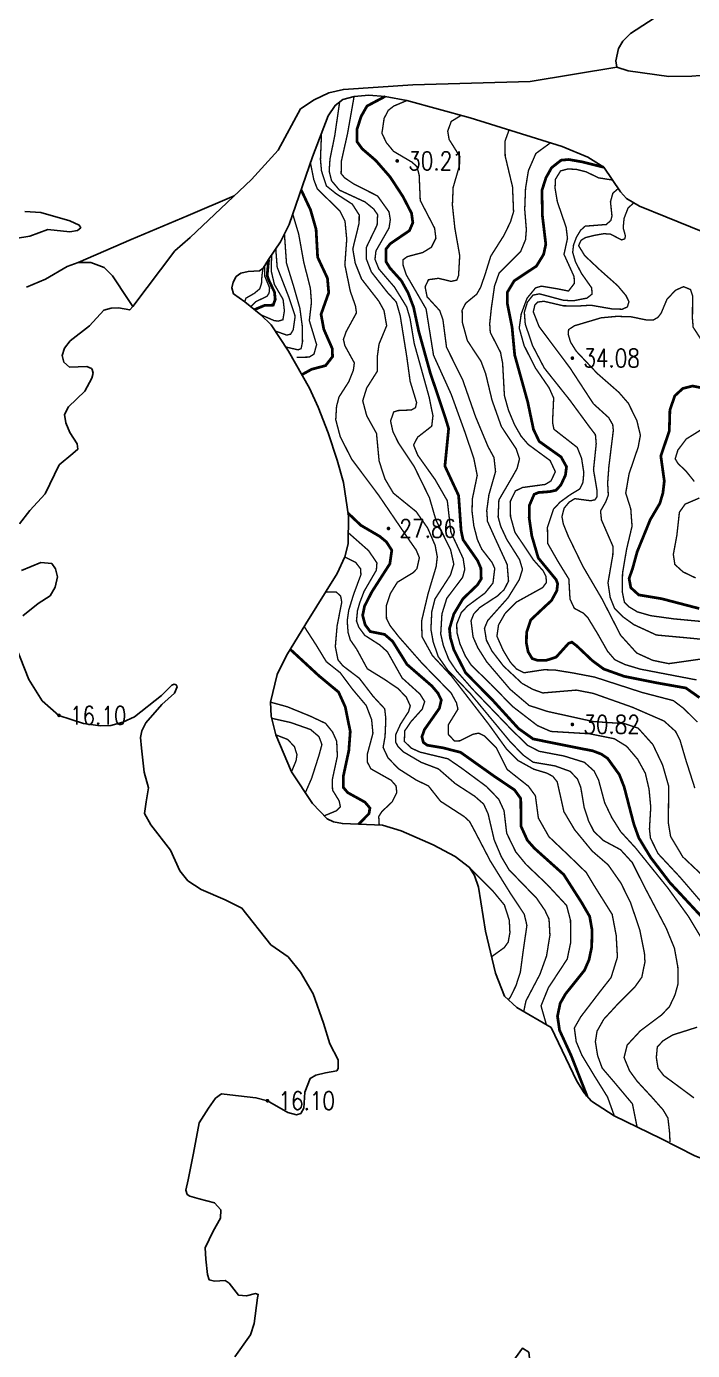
# Model space of a CAD drawing. Extents: x 404846 to 408477, y 3390929 to 3392894.
# Drawn here: x 405211.6 to 405247.9, y 3392330.2 to 3392402.5 of the extents above; entities that cross this region are included whole.
import ezdxf
from ezdxf.enums import TextEntityAlignment as Align

# ---------------------------------------------------------------- set-up
doc = ezdxf.new("R2010")
doc.units = 0
doc.header["$LTSCALE"] = 0.5
doc.layers.get('0').update_dxf_attribs({"linetype": 'CONTINUOUS'})
for name, color, linetype in [('DGX', 2, 'CONTINUOUS'), ('DMTZ', 3, 'CONTINUOUS'), ('GCD', 1, 'CONTINUOUS'), ('SXSS', 5, 'CONTINUOUS'), ('ZBTZ', 3, 'CONTINUOUS')]:
    doc.layers.add(name, color=color, linetype=linetype)
doc.styles.add('HZ', font='rs.shx', dxfattribs={"width": 0.8, "bigfont": 'hztxt.shx'})
doc.linetypes.add('1033B', pattern='A,1,[186,AAA.SHX,S=1,R=0,X=0,Y=0],1', length=2)
doc.linetypes.add('1161', pattern='A,0,[149,AAA.SHX,S=0.15,R=0,X=0,Y=0],-1.6', length=1.6)

# ---------------------------------------------------------------- blocks, each defined once
blk = doc.blocks.new('GC200')
at = {"linetype": 'Continuous', "const_width": 0.2, "flags": 128}
blk.add_lwpolyline([(-0.1, 0, 1), (0.1, 0, 1)], format="xyb", close=True, dxfattribs=at)

msp = doc.modelspace()

# ---------------------------------------------------------------- linework, layer by layer
at = {"layer": 'DGX', "linetype": 'Continuous', "flags": 128}
for points, const_width, elevation in [([(405229.443, 3392398.66), (405229.087, 3392396.64), (405228.754, 3392395.157), (405228.736, 3392394.452), (405228.931, 3392394.22), (405229.42, 3392393.893), (405230.727, 3392393.231), (405231.351, 3392392.362), (405231.42, 3392391.939), (405231.353, 3392391.486), (405230.636, 3392390.233), (405230.585, 3392389.775), (405230.799, 3392389.244), (405231.646, 3392388.259), (405232.313, 3392387.177), (405232.499, 3392386.545), (405232.729, 3392385.17), (405233.539, 3392382.257), (405233.749, 3392381.228), (405233.682, 3392380.663), (405232.913, 3392380.064), (405232.691, 3392379.641), (405232.918, 3392379.078), (405233.87, 3392377.743), (405234.533, 3392376.589), (405234.729, 3392374.87), (405235.397, 3392373.441), (405235.486, 3392372.848), (405235.369, 3392372.411), (405234.501, 3392371.259), (405234.239, 3392370.409), (405234.173, 3392369.32), (405234.317, 3392368.682), (405234.615, 3392367.925), (405235.035, 3392367.302), (405235.915, 3392366.301), (405238.064, 3392364.066), (405238.918, 3392363.236), (405239.546, 3392362.913), (405240.905, 3392362.655), (405242.018, 3392362.309), (405242.545, 3392361.836), (405242.789, 3392361.347), (405243.121, 3392360.109), (405243.508, 3392359.299), (405243.995, 3392358.525), (405244.812, 3392357.634), (405246.573, 3392355.448), (405247.705, 3392353.88), (405248.39, 3392352.734)], 0.075, 29.5), ([(405248.387, 3392353.908), (405246.673, 3392355.753), (405245.639, 3392357.105), (405244.983, 3392358.187), (405244.713, 3392358.943), (405244.184, 3392360.973), (405243.921, 3392361.643), (405243.281, 3392362.528), (405242.934, 3392362.761), (405242.477, 3392362.935), (405240.863, 3392363.254), (405239.214, 3392363.588), (405238.414, 3392364.159), (405236.981, 3392365.731), (405235.53, 3392367.199), (405234.889, 3392368.455), (405234.699, 3392369.116), (405234.65, 3392369.608), (405234.888, 3392370.407), (405235.384, 3392371.236), (405236.173, 3392371.993), (405236.382, 3392372.324), (405236.362, 3392372.915), (405236.185, 3392373.324), (405235.393, 3392374.462), (405235.283, 3392374.978), (405235.15, 3392376.877), (405234.402, 3392378.482), (405234.605, 3392380.53), (405234.416, 3392381.148), (405233.597, 3392383.59), (405232.973, 3392385.844), (405232.693, 3392387.152), (405232.397, 3392387.933), (405232.025, 3392388.606), (405231.397, 3392389.304), (405231.181, 3392389.657), (405231.19, 3392390.341), (405231.415, 3392390.624), (405232.467, 3392391.342), (405232.65, 3392391.769), (405232.58, 3392392.293), (405232.105, 3392393.21), (405231.409, 3392394.274), (405230.627, 3392395.17), (405229.882, 3392395.811), (405229.6, 3392396.203), (405229.608, 3392396.887), (405229.825, 3392397.572), (405230.15, 3392398.142), (405231.14, 3392398.669)], 0.15, 30), ([(405228.657, 3392398.371), (405228.386, 3392396.51), (405228.13, 3392395.265), (405228.084, 3392394.587), (405228.216, 3392394.063), (405228.645, 3392393.552), (405230.041, 3392392.907), (405230.516, 3392392.522), (405230.728, 3392392.21), (405230.702, 3392391.651), (405230.297, 3392390.81), (405230.106, 3392390.409), (405230.12, 3392389.774), (405230.388, 3392389.082), (405231.261, 3392387.97), (405231.748, 3392387.441), (405231.96, 3392386.703), (405232.317, 3392384.471), (405232.504, 3392383.11), (405232.858, 3392381.95), (405232.794, 3392381.676), (405232.574, 3392381.548), (405231.837, 3392381.518), (405231.607, 3392381.437), (405231.434, 3392380.945), (405231.566, 3392380.357), (405231.869, 3392379.742), (405232.722, 3392378.465), (405233.557, 3392376.757), (405233.912, 3392375.534), (405234.713, 3392373.92), (405234.888, 3392373.131), (405234.704, 3392372.537), (405233.857, 3392371.226), (405233.685, 3392370.525), (405233.638, 3392369.572), (405233.761, 3392368.885), (405234.037, 3392368.084), (405234.546, 3392367.356), (405235.784, 3392366.071), (405237.937, 3392363.471), (405238.663, 3392362.714), (405239.216, 3392362.318), (405240.412, 3392362.115), (405241.243, 3392361.815), (405241.638, 3392361.398), (405241.818, 3392360.943), (405242, 3392359.859), (405242.243, 3392359.112), (405242.534, 3392358.538), (405243.052, 3392358.042), (405243.987, 3392357.541), (405244.629, 3392356.838), (405245.264, 3392355.571), (405246.487, 3392353.243), (405246.932, 3392352.157), (405247.116, 3392351.129), (405247.131, 3392350.228), (405246.96, 3392349.609), (405246.657, 3392348.969), (405246.234, 3392348.523), (405245.075, 3392347.655), (405244.35, 3392346.873), (405244.18, 3392346.191), (405244.48, 3392345.469), (405244.895, 3392344.897), (405245.708, 3392344.017), (405246.316, 3392343.33), (405246.575, 3392342.888), (405246.66, 3392342.149), (405246.691, 3392341.572)], 0.075, 29), ([(405232.33, 3392398.446), (405231.61, 3392398.142), (405231.314, 3392397.912), (405231.084, 3392397.473), (405230.964, 3392396.66), (405231.204, 3392396.147), (405231.601, 3392395.668), (405232.599, 3392395.081), (405232.874, 3392394.837), (405232.996, 3392394.374), (405233.056, 3392392.985), (405233.841, 3392391.47), (405233.909, 3392390.924), (405233.663, 3392390.434), (405233.195, 3392390.145), (405232.35, 3392389.922), (405232.108, 3392389.746), (405232.123, 3392389.445), (405232.29, 3392388.933), (405233.374, 3392387.066), (405233.78, 3392384.539), (405234.744, 3392382.407), (405235.477, 3392380.384), (405235.981, 3392378.904), (405236.166, 3392377.978), (405235.897, 3392376.682), (405235.884, 3392376.002), (405235.979, 3392375.228), (405236.172, 3392374.476), (405236.41, 3392373.953), (405236.974, 3392373.224), (405237.122, 3392372.9), (405237.025, 3392372.099), (405236.592, 3392371.554), (405235.639, 3392370.848), (405235.296, 3392370.483), (405235.047, 3392369.861), (405235.058, 3392369.398), (405235.221, 3392368.784), (405235.514, 3392368.118), (405235.841, 3392367.612), (405236.901, 3392366.584), (405238.09, 3392365.364), (405239.447, 3392364.319), (405240.178, 3392363.998), (405242.291, 3392363.87), (405243.643, 3392363.601), (405244.325, 3392363.182), (405244.923, 3392362.476), (405245.342, 3392361.714), (405245.544, 3392360.845), (405245.637, 3392359.865), (405245.567, 3392358.666), (405245.621, 3392358.171), (405246.038, 3392357.324), (405247.228, 3392356.048), (405248.623, 3392354.425)], 0.075, 30.5), ([(405248.597, 3392356.007), (405247.385, 3392357.15), (405246.72, 3392358.262), (405246.599, 3392359.005), (405246.615, 3392361.011), (405246.288, 3392362.159), (405245.753, 3392363.282), (405244.951, 3392364.176), (405244.212, 3392364.422), (405242.503, 3392364.536), (405239.977, 3392365.094), (405238.997, 3392365.416), (405237.964, 3392366.294), (405236.687, 3392367.793), (405236.202, 3392368.558), (405235.939, 3392369.153), (405235.827, 3392370.037), (405235.973, 3392370.408), (405236.301, 3392370.76), (405237.285, 3392371.404), (405237.637, 3392371.743), (405237.874, 3392372.209), (405237.799, 3392373.112), (405237.145, 3392374.534), (405236.725, 3392375.467), (405236.686, 3392376.06), (405236.802, 3392376.909), (405237.166, 3392378.185), (405237.08, 3392378.952), (405236.756, 3392379.547), (405236.074, 3392381.179), (405235.38, 3392383.169), (405234.489, 3392384.974), (405234.294, 3392386.471), (405234.121, 3392386.972), (405233.429, 3392387.727), (405233.32, 3392388.27), (405233.503, 3392388.661), (405234.051, 3392388.737), (405234.74, 3392388.569), (405235.055, 3392388.641), (405235.148, 3392388.89), (405235.209, 3392389.982), (405234.945, 3392391.469), (405234.81, 3392392.741), (405234.852, 3392393.705), (405235.193, 3392394.876), (405235.217, 3392395.382), (405234.629, 3392396.322), (405234.554, 3392396.777), (405234.748, 3392397.303), (405235.28, 3392397.628)], 0.075, 31), ([(405244.889, 3392342.408), (405244.637, 3392343.664), (405243.711, 3392344.768), (405242.985, 3392345.619), (405242.74, 3392346.286), (405242.614, 3392347.055), (405242.707, 3392347.634), (405243.073, 3392348.281), (405243.897, 3392349.176), (405244.786, 3392350.066), (405245.149, 3392350.578), (405245.32, 3392351.411), (405245.294, 3392351.889), (405245.047, 3392353.127), (405244.545, 3392354.624), (405244.013, 3392355.711), (405243.315, 3392356.709), (405242.438, 3392357.468), (405241.479, 3392358.635), (405240.897, 3392359.616), (405240.533, 3392361.241), (405240.295, 3392361.541), (405239.979, 3392361.716), (405239.253, 3392361.934), (405238.392, 3392362.41), (405237.772, 3392363.027), (405236.797, 3392364.383), (405234.763, 3392367.015), (405233.72, 3392368.138), (405233.153, 3392369.167), (405233.126, 3392370.011), (405233.477, 3392371.5), (405233.923, 3392372.996), (405233.985, 3392373.533), (405233.867, 3392374.161), (405233.46, 3392375.102), (405232.836, 3392375.994), (405231.586, 3392377.009), (405231.127, 3392377.785), (405230.809, 3392378.764), (405230.667, 3392380.269), (405230.132, 3392381.235), (405229.915, 3392382.05), (405230.132, 3392382.748), (405230.711, 3392383.664), (405230.706, 3392384.431), (405230.806, 3392385.147), (405231.221, 3392386.149), (405231.078, 3392386.976), (405230.793, 3392387.488), (405229.854, 3392388.696), (405229.506, 3392389.566), (405229.373, 3392390.341), (405229.719, 3392391.754), (405229.723, 3392392.198), (405229.348, 3392392.784), (405228.464, 3392393.355), (405227.935, 3392393.78), (405227.666, 3392394.595), (405227.608, 3392395.224), (405227.665, 3392396.631)], 0.075, 28.5), ([(405237.9, 3392396.829), (405237.674, 3392396.2), (405237.692, 3392395.413), (405238.093, 3392393.729), (405238.149, 3392392.372), (405237.978, 3392391.812), (405237.627, 3392391.086), (405236.902, 3392389.941), (405236.602, 3392388.972), (405236.354, 3392388.25), (405236.137, 3392387.869), (405235.538, 3392387.378), (405235.341, 3392386.993), (405235.36, 3392386.309), (405235.627, 3392385.333), (405236.371, 3392384.208), (405236.626, 3392383.529), (405236.974, 3392382.08), (405237.483, 3392380.644), (405238.288, 3392379.432), (405238.473, 3392378.873), (405238.344, 3392378.359), (405238.071, 3392377.874), (405237.348, 3392376.636), (405237.307, 3392375.71), (405237.446, 3392375.199), (405237.775, 3392374.487), (405238.477, 3392373.377), (405238.636, 3392372.848), (405238.462, 3392372.287), (405237.846, 3392371.293), (405236.738, 3392370.051), (405236.56, 3392369.629), (405236.667, 3392368.98), (405236.962, 3392368.398), (405237.599, 3392367.567), (405238.613, 3392366.62), (405239.201, 3392366.293), (405239.745, 3392366.099), (405241.578, 3392366.253), (405242.492, 3392366.077), (405244.628, 3392365.321), (405246.363, 3392364.566), (405246.988, 3392364.003), (405247.233, 3392363.529), (405247.551, 3392362.443), (405248.043, 3392360.905)], 0.075, 31.5), ([(405240.154, 3392396.127), (405239.367, 3392395.553), (405238.959, 3392394.616), (405238.803, 3392393.651), (405238.758, 3392392.498), (405238.847, 3392391.395), (405238.803, 3392390.845), (405238.536, 3392390.202), (405237.361, 3392389.029), (405237.109, 3392388.312), (405236.937, 3392387.117), (405236.847, 3392386.258), (405236.878, 3392385.783), (405237.436, 3392384.697), (405237.552, 3392384.11), (405237.649, 3392382.332), (405237.87, 3392381.538), (405238.205, 3392380.737), (405238.564, 3392380.112), (405238.95, 3392379.664), (405240.147, 3392378.785), (405240.43, 3392378.173), (405240.19, 3392377.673), (405239.878, 3392377.483), (405238.637, 3392377.315), (405238.248, 3392377.128), (405237.964, 3392376.54), (405237.983, 3392375.73), (405238.223, 3392374.871), (405239.24, 3392373.356), (405239.761, 3392372.769), (405239.922, 3392372.451), (405239.939, 3392372.125), (405239.736, 3392371.85), (405238.288, 3392371.05), (405237.675, 3392370.421), (405237.329, 3392369.81), (405237.24, 3392369.196), (405237.577, 3392368.432), (405237.976, 3392367.772), (405238.308, 3392367.411), (405238.715, 3392367.2), (405239.814, 3392367.366), (405240.422, 3392367.348), (405241.445, 3392367.18), (405242.577, 3392366.963), (405245.155, 3392366.128), (405246.873, 3392365.679), (405247.444, 3392365.245), (405248.182, 3392364.512)], 0.075, 32), ([(405248.299, 3392365.844), (405247.555, 3392366.368), (405245.951, 3392366.652), (405244.189, 3392367.005), (405243.068, 3392367.406), (405242.452, 3392367.859), (405241.605, 3392368.662), (405241.332, 3392368.872), (405241.15, 3392368.804), (405240.472, 3392368.052), (405239.937, 3392367.88), (405239.467, 3392367.878), (405239.165, 3392367.977), (405238.942, 3392368.349), (405238.848, 3392368.822), (405238.861, 3392369.408), (405239.089, 3392370.086), (405239.87, 3392370.823), (405240.219, 3392371.143), (405240.509, 3392371.676), (405240.555, 3392372.054), (405240.48, 3392372.273), (405239.497, 3392373.47), (405239.143, 3392374.685), (405239.002, 3392375.658), (405239.017, 3392376.346), (405239.274, 3392376.943), (405239.509, 3392377.041), (405240.121, 3392377.09), (405240.464, 3392377.162), (405240.732, 3392377.452), (405240.98, 3392377.986), (405241.04, 3392378.444), (405240.743, 3392378.982), (405239.547, 3392379.835), (405239.236, 3392380.487), (405238.926, 3392381.971), (405238.211, 3392384.547), (405238.065, 3392386.089), (405237.805, 3392387.382), (405237.816, 3392387.985), (405238.185, 3392388.601), (405239.395, 3392389.401), (405239.791, 3392390.044), (405239.909, 3392390.596), (405239.726, 3392392.133), (405239.697, 3392393.532), (405239.916, 3392394.224), (405240.225, 3392394.776), (405240.744, 3392395.185), (405241.16, 3392395.223), (405241.892, 3392395.095), (405243.073, 3392394.8)], 0.15, 32.5), ([(405227.065, 3392395.02), (405227.242, 3392394.13), (405227.437, 3392393.619), (405228.667, 3392392.417), (405228.948, 3392391.859), (405229.042, 3392390.871), (405228.94, 3392389.473), (405229.239, 3392388.021), (405229.518, 3392387.236), (405229.574, 3392386.853), (405229.011, 3392385.825), (405228.862, 3392385.401), (405228.94, 3392385.061), (405229.458, 3392384.118), (405229.404, 3392383.717), (405229.158, 3392383.096), (405228.618, 3392382.253), (405228.487, 3392381.746), (405228.443, 3392381.017), (405228.684, 3392380.099), (405229.31, 3392378.865), (405230.788, 3392376.889), (405232.428, 3392374.48), (405232.836, 3392373.897), (405233.007, 3392373.481), (405232.872, 3392372.878), (405232.66, 3392372.661), (405231.809, 3392372.146), (405231.427, 3392371.533), (405231.204, 3392370.87), (405231.213, 3392370.17), (405231.403, 3392369.78), (405231.892, 3392369.157), (405233.154, 3392367.72), (405234.741, 3392366.094), (405235.032, 3392365.56), (405235.112, 3392365.213), (405234.582, 3392364.349), (405234.583, 3392363.844), (405234.922, 3392363.477), (405235.211, 3392363.484), (405235.94, 3392363.844), (405236.239, 3392363.904), (405236.558, 3392363.753), (405237.197, 3392363.119), (405237.801, 3392361.921), (405238.962, 3392361.003), (405239.341, 3392360.484), (405239.503, 3392359.267), (405240.077, 3392358.252), (405241.166, 3392357.217), (405242.117, 3392356.295), (405242.542, 3392355.588), (405243.532, 3392354.009), (405243.751, 3392352.861), (405243.818, 3392351.674), (405243.473, 3392350.561), (405242.868, 3392349.791), (405241.813, 3392348.411), (405241.468, 3392347.804), (405241.568, 3392347.059), (405241.883, 3392346.309), (405242.592, 3392345.139), (405243.278, 3392344.038), (405243.644, 3392343.017)], 0.075, 28), ([(405243.548, 3392394.103), (405242.794, 3392394.222), (405242.106, 3392394.552), (405241.577, 3392394.686), (405241.113, 3392394.707), (405240.713, 3392394.6), (405240.437, 3392394.146), (405240.413, 3392393.661), (405240.539, 3392392.918), (405241.019, 3392391.519), (405241.093, 3392390.913), (405240.902, 3392390.047), (405241.452, 3392388.832), (405241.47, 3392388.462), (405241.147, 3392388.042), (405240.457, 3392388.179), (405239.668, 3392388.309), (405239.35, 3392388.215), (405238.884, 3392387.647), (405238.567, 3392386.79), (405238.458, 3392386.024), (405238.723, 3392385.066), (405239.343, 3392383.839), (405240.092, 3392382.751), (405240.338, 3392382.199), (405240.276, 3392380.877), (405240.35, 3392380.498), (405241.623, 3392379.504), (405241.862, 3392378.909), (405241.985, 3392378.118), (405241.936, 3392377.594), (405241.769, 3392377.241), (405241.223, 3392376.909), (405240.688, 3392376.518), (405240.325, 3392376.128), (405239.998, 3392375.132), (405240.015, 3392374.257), (405240.565, 3392373.295), (405241.167, 3392372.317), (405241.231, 3392371.218), (405241.463, 3392370.721), (405241.975, 3392370.446), (405242.207, 3392370.201), (405242.756, 3392369.298), (405243.283, 3392368.369), (405243.676, 3392367.913), (405244.219, 3392367.653), (405245.064, 3392367.399), (405248.136, 3392366.81)], 0.075, 33), ([(405226.595, 3392383.477), (405227.129, 3392383.771), (405227.889, 3392383.971), (405228.27, 3392384.464), (405228.25, 3392384.907), (405227.79, 3392385.958), (405227.641, 3392386.773), (405228.059, 3392387.953), (405227.99, 3392388.744), (405227.454, 3392389.888), (405227.369, 3392391.417), (405227.067, 3392392.472), (405226.559, 3392393.556)], 0.15, 27.5), ([(405248.394, 3392367.951), (405246.62, 3392367.699), (405245.75, 3392367.877), (405244.871, 3392368.278), (405243.993, 3392369.248), (405242.981, 3392371.223), (405241.93, 3392373.015), (405241.135, 3392374.655), (405240.863, 3392375.33), (405240.789, 3392375.728), (405240.911, 3392376.187), (405241.177, 3392376.51), (405241.493, 3392376.707), (405242.357, 3392376.592), (405242.594, 3392376.645), (405242.701, 3392376.808), (405242.706, 3392377.142), (405242.513, 3392378.281), (405242.661, 3392379.707), (405242.617, 3392380.197), (405242.269, 3392380.656), (405241.215, 3392382.091), (405239.824, 3392383.841), (405239.186, 3392385.062), (405238.788, 3392386.238), (405238.737, 3392386.884), (405238.904, 3392387.433), (405239.208, 3392387.817), (405239.566, 3392387.888), (405240.873, 3392387.537), (405241.411, 3392387.51), (405242.157, 3392387.656), (405242.436, 3392387.878), (405242.412, 3392388.214), (405241.849, 3392389.014), (405241.527, 3392389.642), (405241.377, 3392390.156), (405241.423, 3392390.558), (405241.582, 3392390.984), (405241.808, 3392391.359), (405242.058, 3392391.584), (405243.207, 3392391.675), (405243.456, 3392391.891), (405243.52, 3392392.148), (405243.439, 3392392.92), (405243.569, 3392393.384), (405243.864, 3392393.639)], 0.075, 33.5), ([(405249.18, 3392368.953), (405247.703, 3392369.099), (405245.946, 3392369.261), (405244.714, 3392369.829), (405244.112, 3392370.261), (405243.656, 3392370.727), (405243.421, 3392371.321), (405243.304, 3392372.117), (405243.567, 3392373.634), (405243.577, 3392374.096), (405242.949, 3392375.54), (405242.896, 3392376.03), (405243.178, 3392376.526), (405243.321, 3392376.894), (405243.285, 3392377.56), (405243.352, 3392378.464), (405243.595, 3392380.439), (405243.562, 3392380.747), (405243.338, 3392381.134), (405242.507, 3392381.887), (405241.224, 3392383.852), (405239.544, 3392386.097), (405239.226, 3392386.908), (405239.313, 3392387.28), (405239.477, 3392387.442), (405239.803, 3392387.483), (405240.878, 3392387.234), (405241.759, 3392387.23), (405242.369, 3392387.268), (405243.516, 3392387.068), (405244.08, 3392387.049), (405244.361, 3392387.175), (405244.449, 3392387.461), (405244.283, 3392387.797), (405243.831, 3392388.335), (405242.866, 3392389.192), (405242.029, 3392389.979), (405241.699, 3392390.523), (405241.831, 3392390.81), (405242.074, 3392390.961), (405242.556, 3392391.082), (405243.079, 3392391.173), (405243.444, 3392391.148), (405244.044, 3392390.833), (405244.219, 3392390.892), (405244.254, 3392391.052), (405244.133, 3392391.488), (405244.181, 3392392.011), (405244.398, 3392392.573), (405244.716, 3392392.864)], 0.075, 34), ([(405226.1, 3392392.226), (405226.419, 3392391.161), (405226.695, 3392389.622), (405227.058, 3392388.196), (405227.116, 3392387.425), (405227, 3392386.429), (405227.398, 3392385.115), (405227.255, 3392384.599), (405226.994, 3392384.435), (405226.307, 3392384.421)], 0.075, 27), ([(405225.643, 3392391.146), (405225.753, 3392389.568), (405226.129, 3392388.346), (405226.483, 3392387.113), (405226.621, 3392386.087), (405226.628, 3392385.261), (405226.551, 3392384.899), (405226.387, 3392384.831), (405225.722, 3392384.986)], 0.075, 26.5), ([(405224.943, 3392390.007), (405224.92, 3392389.14), (405225.095, 3392388.398), (405225.568, 3392387.586), (405225.64, 3392386.965), (405225.559, 3392386.479), (405225.302, 3392386.396), (405225.067, 3392386.434), (405224.354, 3392386.744)], 0.075, 25.5), ([(405225.165, 3392390.391), (405225.247, 3392389.341), (405225.892, 3392387.681), (405226.227, 3392386.663), (405226.12, 3392385.922), (405225.977, 3392385.686), (405225.761, 3392385.638), (405225.139, 3392385.86)], 0.075, 26), ([(405224.475, 3392389.296), (405224.415, 3392388.885), (405224.387, 3392388.438), (405224.289, 3392388.16), (405223.989, 3392387.909), (405223.54, 3392387.654), (405223.478, 3392387.458)], 0.075, 24), ([(405224.567, 3392389.438), (405224.565, 3392388.862), (405224.831, 3392388.214), (405224.803, 3392387.927), (405224.688, 3392387.754), (405224.081, 3392387.463), (405223.803, 3392387.193)], 0.075, 24.5), ([(405224.78, 3392389.767), (405224.699, 3392388.886), (405224.796, 3392388.62), (405225.098, 3392387.986), (405225.14, 3392387.585), (405225.029, 3392387.273), (405224.553, 3392387.255), (405224.007, 3392387.027)], 0.15, 25), ([(405248.697, 3392384.912), (405247.951, 3392386.069), (405247.914, 3392386.533), (405247.921, 3392387.782), (405247.81, 3392388.124), (405247.424, 3392388.281), (405246.984, 3392388.082), (405246.519, 3392387.584), (405246.209, 3392386.842), (405246.036, 3392386.61), (405245.793, 3392386.469), (405245.393, 3392386.466), (405244.558, 3392386.635), (405243.79, 3392386.66), (405242.929, 3392386.58), (405241.471, 3392386.146), (405241.153, 3392385.937), (405241.13, 3392385.69), (405241.258, 3392385.257), (405241.567, 3392384.762), (405242.713, 3392383.548), (405243.899, 3392382.508), (405244.416, 3392381.913), (405244.881, 3392380.963), (405245.071, 3392380.169), (405244.954, 3392379.531), (405244.453, 3392378.059), (405244.272, 3392377.01), (405244.547, 3392376.145), (405244.616, 3392375.2), (405244.32, 3392373.951), (405244.098, 3392372.646), (405244.078, 3392371.652), (405244.2, 3392371.053), (405244.456, 3392370.796), (405244.905, 3392370.525), (405245.642, 3392370.316), (405246.888, 3392370.144), (405248.56, 3392369.987)], 0.075, 34.5), ([(405248.284, 3392370.708), (405246.241, 3392371.241), (405244.981, 3392371.452), (405244.549, 3392371.847), (405244.456, 3392372.352), (405244.644, 3392372.883), (405244.895, 3392373.802), (405245.607, 3392375.552), (405246.136, 3392376.453), (405246.303, 3392377.023), (405246.377, 3392377.669), (405246.188, 3392379.031), (405246.649, 3392380.406), (405246.683, 3392381.54), (405246.948, 3392382.319), (405247.391, 3392382.725), (405247.918, 3392382.856), (405249.134, 3392382.614)], 0.15, 35), ([(405248.935, 3392380.811), (405247.576, 3392379.964), (405247.118, 3392379.356), (405246.971, 3392378.882), (405247.128, 3392378.623), (405247.554, 3392378.219), (405248.016, 3392377.644)], 0.075, 35.5), ([(405248.288, 3392376.74), (405247.511, 3392376.405), (405247.201, 3392375.963), (405247.064, 3392374.716), (405246.871, 3392373.66), (405246.952, 3392373.115), (405247.402, 3392372.706), (405248.089, 3392372.377)], 0.075, 35.5), ([(405242.164, 3392344.08), (405241.293, 3392346.3), (405240.658, 3392347.684), (405240.547, 3392348.451), (405240.695, 3392349.156), (405240.988, 3392349.668), (405242.023, 3392350.961), (405242.269, 3392351.53), (405242.413, 3392352.219), (405242.436, 3392353.138), (405242.304, 3392353.893), (405241.861, 3392354.659), (405240.886, 3392356.184), (405239.286, 3392357.619), (405238.901, 3392358.057), (405238.559, 3392358.809), (405238.542, 3392360.333), (405238.2, 3392360.806), (405237.088, 3392361.553), (405235.744, 3392362.512), (405235.257, 3392362.855), (405234.287, 3392363.104), (405233.44, 3392363.245), (405233.226, 3392363.399), (405233.146, 3392363.703), (405233.285, 3392364.096), (405234.1, 3392365.258), (405234.206, 3392365.713), (405234.024, 3392366.084), (405233.688, 3392366.479), (405232.33, 3392367.658), (405231.549, 3392368.914), (405231.109, 3392369.295), (405230.32, 3392369.453), (405230.048, 3392369.817), (405229.911, 3392370.331), (405230.015, 3392370.841), (405230.417, 3392371.623), (405231.397, 3392373.152), (405231.503, 3392373.888), (405231.209, 3392374.346), (405230.843, 3392374.648), (405229.813, 3392375.251), (405229.108, 3392375.922)], 0.15, 27.5), ([(405229.13, 3392374.844), (405230.238, 3392373.865), (405230.238, 3392373.865), (405230.69, 3392373.198), (405230.659, 3392372.799), (405229.99, 3392371.647), (405229.99, 3392371.647), (405229.752, 3392371.023), (405229.63, 3392370.595), (405229.574, 3392370.025), (405229.706, 3392369.678), (405230.03, 3392369.242), (405230.844, 3392368.721), (405231.266, 3392368.34), (405232.064, 3392366.919), (405233.042, 3392366.035), (405233.042, 3392366.035), (405233.297, 3392365.626), (405233.165, 3392365.216), (405232.548, 3392364.528), (405232.208, 3392364.027), (405232.188, 3392363.453), (405232.562, 3392363.087), (405233.039, 3392362.869), (405233.856, 3392362.672), (405234.568, 3392362.503), (405235.307, 3392361.997), (405236.682, 3392360.98), (405237.337, 3392360.299), (405237.629, 3392359.669), (405237.774, 3392358.438), (405238.264, 3392357.429), (405238.822, 3392356.745), (405239.977, 3392355.645), (405241.043, 3392354.497), (405241.256, 3392353.689), (405241.272, 3392352.497), (405241.077, 3392351.566), (405240.045, 3392349.995), (405239.649, 3392349.012), (405239.94, 3392347.989)], 0.075, 27), ([(405238.705, 3392348.711), (405238.824, 3392349.281), (405239.588, 3392350.735), (405239.949, 3392351.738), (405240.134, 3392352.873), (405240.085, 3392353.75), (405239.857, 3392354.234), (405239.41, 3392354.886), (405237.902, 3392356.444), (405237.482, 3392357.154), (405237.092, 3392358.074), (405236.76, 3392359.493), (405236.518, 3392360.029), (405236.03, 3392360.458), (405234.976, 3392361.141), (405234.051, 3392361.949), (405233.109, 3392362.309), (405232.135, 3392362.881), (405231.846, 3392363.162), (405231.711, 3392363.42), (405231.706, 3392363.799), (405231.982, 3392364.401), (405232.419, 3392365.079), (405232.511, 3392365.391), (405232.293, 3392365.869), (405231.846, 3392366.335), (405231.106, 3392366.837), (405230.166, 3392367.418), (405229.587, 3392368.486), (405229.234, 3392368.995), (405229.116, 3392369.405), (405229.068, 3392370.035), (405229.152, 3392370.613), (405229.407, 3392371.45), (405229.816, 3392372.555), (405229.803, 3392372.87), (405229.534, 3392373.22), (405228.934, 3392373.527)], 0.075, 26.5), ([(405227.89, 3392371.611), (405228.475, 3392371.605), (405228.708, 3392371.388), (405228.772, 3392371.056), (405228.517, 3392369.767), (405228.42, 3392368.629), (405228.563, 3392367.907), (405228.838, 3392367.575), (405229.73, 3392366.899), (405230.49, 3392365.907), (405231.115, 3392365.234), (405231.177, 3392364.681), (405231.134, 3392363.716), (405231.028, 3392363.125), (405231.296, 3392362.553), (405231.88, 3392361.951), (405232.843, 3392361.339), (405233.501, 3392361.023), (405234.164, 3392360.183), (405235.454, 3392359.348), (405235.745, 3392359.081), (405235.979, 3392358.652), (405236.878, 3392356.927), (405237.998, 3392355.123), (405238.733, 3392354.016), (405238.877, 3392353.405), (405238.689, 3392352.118), (405238.52, 3392350.858), (405238.282, 3392350.119), (405237.971, 3392349.483), (405237.867, 3392349.354)], 0.075, 26), ([(405230.816, 3392358.886), (405230.789, 3392359.347), (405230.951, 3392359.611), (405231.517, 3392360.147), (405231.775, 3392360.657), (405231.734, 3392361.027), (405231.462, 3392361.334), (405230.361, 3392361.955), (405230.172, 3392362.314), (405230.161, 3392362.736), (405230.472, 3392363.893), (405230.402, 3392364.639), (405230.107, 3392365.411), (405229.357, 3392366.301), (405228.689, 3392367.2), (405227.929, 3392367.804), (405227.367, 3392368.725), (405226.723, 3392369.721)], 0.075, 25.5), ([(405225.959, 3392368.48), (405227.522, 3392367.037), (405228.596, 3392366.145), (405228.961, 3392365.339), (405229.235, 3392363.992), (405229.156, 3392362.944), (405228.852, 3392361.531), (405228.858, 3392360.937), (405229.095, 3392360.657), (405230.038, 3392360.135), (405230.308, 3392359.816), (405230.257, 3392359.508), (405229.69, 3392358.929)], 0.15, 25), ([(405227.818, 3392359.391), (405228.492, 3392359.671), (405228.694, 3392359.888), (405228.626, 3392360.212), (405228.269, 3392360.793), (405228.251, 3392361.347), (405228.531, 3392362.648), (405228.494, 3392363.465), (405228.268, 3392363.965), (405227.888, 3392364.437), (405227.058, 3392364.829), (405225.797, 3392365.344), (405224.887, 3392365.594)], 0.075, 24.5), ([(405224.951, 3392364.714), (405225.975, 3392364.486), (405227.067, 3392364.102), (405227.529, 3392363.711), (405227.687, 3392363.281), (405227.527, 3392362.691), (405227.126, 3392361.436), (405226.78, 3392360.646)], 0.075, 24), ([(405225.179, 3392363.809), (405225.819, 3392363.559), (405226.19, 3392363.163), (405226.325, 3392362.727), (405226.279, 3392362.403), (405226.024, 3392361.785)], 0.075, 23.5), ([(405236.948, 3392351.696), (405237.641, 3392352.194), (405237.857, 3392352.495), (405237.95, 3392353.012), (405237.916, 3392353.691), (405237.649, 3392354.521), (405237.042, 3392355.255), (405236.278, 3392356.027), (405235.744, 3392356.57)], 0.075, 25.5), ([(405248.169, 3392347.848), (405246.834, 3392347.425), (405246.311, 3392347.108), (405245.996, 3392346.774), (405245.942, 3392346.19), (405246.036, 3392345.614), (405246.343, 3392345.211), (405247.118, 3392344.641), (405247.996, 3392343.988)], 0.075, 29.5)]:
    msp.add_lwpolyline(points, dxfattribs=dict(at, const_width=const_width, elevation=elevation))
at = {"layer": 'DMTZ', "linetype": '1033B', "elevation": 29.804, "flags": 128}
msp.add_lwpolyline([(405240.21, 3392347.831), (405238.33, 3392348.931), (405237.655, 3392349.548), (405237.157, 3392350.803), (405236.624, 3392353.084), (405236.23, 3392355.486), (405236.019, 3392356.128), (405235.744, 3392356.57), (405234.969, 3392357.164), (405233.752, 3392357.814), (405232.006, 3392358.57), (405230.995, 3392358.879), (405228.806, 3392358.963), (405228.318, 3392359.061), (405227.968, 3392359.233), (405227.179, 3392360.065), (405226.024, 3392361.785), (405225.179, 3392363.809), (405225.079, 3392364.18), (405224.924, 3392364.831), (405224.887, 3392365.594), (405225.237, 3392367.112), (405225.755, 3392368.15), (405226.813, 3392369.867), (405228.519, 3392372.628), (405228.934, 3392373.527), (405229.128, 3392374.237), (405229.134, 3392375.748), (405228.859, 3392377.592), (405228.52, 3392378.808), (405228.024, 3392380.293), (405227.485, 3392381.694), (405227.012, 3392382.738), (405225.87, 3392384.764), (405224.913, 3392386.199), (405224.354, 3392386.744), (405223.478, 3392387.458), (405222.869, 3392387.896), (405222.771, 3392388.21), (405222.85, 3392388.523), (405222.999, 3392388.832), (405223.269, 3392389.014), (405223.669, 3392389.103), (405224.285, 3392389.142), (405224.475, 3392389.296), (405224.78, 3392389.767), (405225.432, 3392390.726), (405225.909, 3392391.674), (405227.183, 3392395.361), (405228.035, 3392397.607), (405228.409, 3392398.178), (405228.832, 3392398.506), (405229.443, 3392398.66), (405230.246, 3392398.738), (405231.14, 3392398.669), (405232.33, 3392398.446), (405235.773, 3392397.492), (405240.8, 3392395.926), (405242.196, 3392395.347), (405243.073, 3392394.8), (405243.992, 3392393.452), (405244.315, 3392393.095), (405245.027, 3392392.684), (405246.466, 3392392.086), (405248.473, 3392391.274), (405248.99, 3392390.91), (405249.248, 3392390.539), (405249.377, 3392389.914), (405249.397, 3392389.269), (405248.904, 3392387.386), (405248.816, 3392387.029), (405248.986, 3392386.41), (405249.436, 3392386.008), (405250.048, 3392385.671), (405250.625, 3392385.531), (405252.436, 3392385.314), (405253.157, 3392385.072), (405254.044, 3392384.67), (405254.902, 3392384.196), (405255.543, 3392383.755), (405256.542, 3392382.832), (405257.454, 3392381.799), (405258.064, 3392380.856), (405258.419, 3392380.462), (405259.234, 3392380.051), (405260.585, 3392379.602), (405263.215, 3392378.914), (405264.734, 3392378.412), (405265.514, 3392378.348), (405266.236, 3392378.581), (405266.684, 3392378.878), (405267.188, 3392380.084), (405267.422, 3392380.198), (405267.842, 3392380.251), (405269.174, 3392380.158), (405271.148, 3392379.955), (405273.933, 3392379.576), (405275.596, 3392379.491), (405276.631, 3392379.091), (405277.556, 3392378.522), (405278.103, 3392377.974), (405278.258, 3392377.432), (405278.3, 3392376.722), (405278.003, 3392375.339), (405277.137, 3392373.155), (405275.73, 3392370.188), (405275.545, 3392369.152), (405275.548, 3392368.464), (405275.703, 3392368.205), (405275.992, 3392368.031), (405276.999, 3392367.853), (405278.56, 3392367.902), (405280.796, 3392368.187), (405283.086, 3392368.581), (405283.593, 3392368.582), (405283.928, 3392368.463), (405284.092, 3392368.044), (405284.054, 3392367.218), (405283.803, 3392365.996), (405283.385, 3392364.62), (405282.838, 3392363.503), (405281.936, 3392362.252), (405280.96, 3392361.24), (405280.042, 3392360.6), (405279.067, 3392360.368), (405276.365, 3392360.209), (405275.337, 3392359.945), (405274.576, 3392359.635), (405273.256, 3392358.57), (405272.793, 3392358.318), (405272.352, 3392358.291), (405271.082, 3392358.468), (405270.598, 3392358.463), (405269.893, 3392358.177), (405269.547, 3392357.768), (405269.151, 3392356.961), (405268.851, 3392356.131), (405268.838, 3392355.611), (405269.174, 3392355.179), (405269.396, 3392355.081), (405269.759, 3392355.09), (405271.248, 3392355.546), (405272.651, 3392355.646), (405275.117, 3392355.499), (405277.505, 3392355.386), (405278.842, 3392355.503), (405279.57, 3392355.771), (405280.497, 3392356.29), (405282.786, 3392357.989), (405283.887, 3392359.088), (405284.988, 3392360.411), (405285.679, 3392361.516), (405287.054, 3392364.045), (405287.376, 3392364.551), (405287.649, 3392364.755), (405287.853, 3392364.691), (405288.296, 3392364.281), (405288.612, 3392363.272), (405288.852, 3392362.766), (405289.183, 3392362.498), (405289.838, 3392362.318), (405291.78, 3392362.336), (405292.178, 3392362.179), (405292.347, 3392361.713), (405292.608, 3392361.352), (405293.396, 3392361.29), (405295.696, 3392360.14), (405296.335, 3392359.708), (405296.64, 3392359.361), (405296.727, 3392358.832), (405296.598, 3392357.231), (405296.249, 3392356.036), (405295.459, 3392354.098), (405294.623, 3392352.25), (405293.898, 3392350.897), (405293.077, 3392349.792), (405292.331, 3392349.076), (405291.026, 3392348.579), (405289.789, 3392348.449), (405287.47, 3392348.55), (405285.892, 3392348.592), (405284.733, 3392348.48), (405283.783, 3392348.253), (405283.266, 3392347.989), (405282.86, 3392347.678), (405282.682, 3392347.369), (405282.737, 3392347.119), (405282.885, 3392346.995), (405283.382, 3392346.952), (405283.649, 3392346.939), (405284.156, 3392346.737), (405284.583, 3392346.459), (405284.763, 3392346.2), (405284.913, 3392345.777), (405285.145, 3392344.293), (405285.139, 3392343.432), (405284.931, 3392343.009), (405284.68, 3392342.759), (405284.35, 3392342.591), (405282.661, 3392342.169), (405282.152, 3392341.925), (405281.74, 3392341.451), (405281.599, 3392341.085), (405281.566, 3392340.605), (405281.8, 3392338.869), (405281.934, 3392336.936), (405281.87, 3392335.707), (405281.339, 3392334.129), (405280.739, 3392333.18), (405279.973, 3392332.547), (405279.22, 3392332.354), (405277.623, 3392332.298), (405273.762, 3392331.869), (405272.213, 3392331.797), (405269.625, 3392332.004), (405268.464, 3392331.954), (405267.736, 3392331.708), (405265.208, 3392330.534), (405264.2, 3392330.375), (405262.607, 3392330.292), (405259.41, 3392330.411), (405255.995, 3392330.507), (405254.707, 3392330.616), (405254.153, 3392330.91), (405253.674, 3392331.35), (405253.403, 3392332.08), (405253.439, 3392332.917), (405254.033, 3392334.847), (405254.14, 3392336.685), (405253.974, 3392338.004), (405253.612, 3392338.925), (405252.974, 3392339.391), (405251.727, 3392339.894), (405248.986, 3392340.459), (405248.052, 3392340.832), (405246.179, 3392341.777), (405243.644, 3392343.017), (405242.407, 3392343.807), (405241.998, 3392344.266), (405241.602, 3392344.908), (405240.21, 3392347.831)], close=True, dxfattribs=at)
at = {"layer": 'SXSS', "linetype": 'Continuous', "flags": 128}
for points, elevation in [([(405246.194, 3392403.18), (405244.536, 3392402.105), (405244.111, 3392401.685), (405243.884, 3392401.279), (405243.723, 3392400.605), (405243.792, 3392400.259), (405244.406, 3392400.068), (405246.627, 3392399.75), (405247.885, 3392399.773), (405251.975, 3392400.106)], 16.085), ([(405209.603, 3392390.695), (405211.745, 3392391.045), (405212.723, 3392391.411), (405213.923, 3392391.268), (405214.344, 3392391.339), (405214.524, 3392391.499), (405214.439, 3392391.641), (405213.928, 3392391.879), (405212.338, 3392392.331), (405211.48, 3392392.388)], 16.085), ([(405211.174, 3392375.326), (405211.747, 3392376.064), (405212.59, 3392376.969), (405213.341, 3392378.552), (405214.098, 3392379.181), (405214.361, 3392379.402), (405214.329, 3392379.696), (405213.93, 3392380.314), (405213.71, 3392380.852), (405213.629, 3392381.294), (405213.856, 3392381.716), (405214.738, 3392382.57), (405215.132, 3392383.287), (405215.193, 3392383.557), (405215.151, 3392383.76), (405215.104, 3392383.818), (405214.853, 3392383.918), (405213.914, 3392383.886), (405213.608, 3392384.154), (405213.508, 3392384.53), (405213.631, 3392384.925), (405213.952, 3392385.321), (405215.003, 3392386.141), (405215.788, 3392386.999), (405216.184, 3392387.111), (405216.582, 3392387.12), (405217.198, 3392387.015), (405217.364, 3392387.201), (405217.114, 3392387.581), (405216.256, 3392388.866), (405215.797, 3392389.331), (405215.08, 3392389.597), (405214.388, 3392389.596), (405213.78, 3392389.381), (405212.591, 3392388.685), (405211.558, 3392388.249)], 16.085), ([(405211.357, 3392370.311), (405212.201, 3392370.974), (405212.852, 3392371.398), (405213.129, 3392371.874), (405213.261, 3392372.438), (405213.149, 3392372.871), (405212.945, 3392373.163), (405212.336, 3392373.223), (405211.294, 3392372.79)], 16.085), ([(405227.777, 3392348.061), (405227.208, 3392349.678), (405226.516, 3392350.857), (405225.842, 3392351.688), (405224.898, 3392352.354), (405223.317, 3392354.342), (405222.4, 3392354.799), (405221.088, 3392355.365), (405220.368, 3392355.84), (405219.932, 3392356.386), (405219.419, 3392357.518), (405218.358, 3392358.905), (405218.006, 3392359.512), (405218.097, 3392360.153), (405218.224, 3392360.913), (405217.991, 3392361.764), (405217.839, 3392363.086), (405217.781, 3392363.665), (405217.855, 3392364.032), (405218.083, 3392364.474), (405218.944, 3392365.465), (405219.647, 3392366.078), (405219.786, 3392366.436), (405219.731, 3392366.539), (405219.622, 3392366.583), (405219.499, 3392366.526), (405218.927, 3392365.967), (405217.463, 3392364.801), (405216.82, 3392364.507), (405216.168, 3392364.318), (405215.575, 3392364.31), (405214.67, 3392364.437), (405213.335, 3392364.873), (405212.417, 3392365.676), (405211.689, 3392366.829), (405210.977, 3392368.631)], 16.085), ([(405222.942, 3392329.852), (405223.788, 3392331.054), (405223.989, 3392331.67), (405224.172, 3392333.064), (405224.212, 3392333.256), (405224.066, 3392333.301), (405223.578, 3392333.189), (405223.134, 3392333.22), (405222.618, 3392333.865), (405222.399, 3392334.027), (405221.819, 3392333.988), (405221.525, 3392334.061), (405221.435, 3392334.34), (405221.348, 3392335.186), (405221.324, 3392335.807), (405221.755, 3392336.712), (405222.147, 3392337.425), (405222.178, 3392337.869), (405221.828, 3392338.255), (405220.994, 3392338.481), (405220.474, 3392338.627), (405220.324, 3392338.721), (405220.258, 3392338.958), (405220.38, 3392339.52), (405220.672, 3392340.97), (405220.983, 3392342.618), (405221.497, 3392343.427), (405221.888, 3392343.976), (405222.209, 3392344.218), (405222.667, 3392344.16), (405224.087, 3392343.996), (405224.716, 3392343.835), (405225.827, 3392343.188), (405226.304, 3392343.07), (405226.529, 3392343.133), (405226.705, 3392343.432), (405226.754, 3392344.309), (405227.043, 3392345.055), (405227.355, 3392345.229), (405227.888, 3392345.349), (405228.495, 3392345.47), (405228.583, 3392345.6), (405228.568, 3392346.073), (405228.111, 3392346.935), (405227.777, 3392348.061)], 16.1)]:
    msp.add_lwpolyline(points, dxfattribs=dict(at, elevation=elevation))
at = {"layer": 'ZBTZ', "linetype": '1161', "flags": 128}
for points, elevation in [([(405243.792, 3392400.259), (405239.062, 3392399.486), (405232.653, 3392399.294), (405228.86, 3392399.046), (405228.068, 3392398.86), (405227.263, 3392398.483), (405226.519, 3392397.989), (405225.306, 3392395.734), (405223.849, 3392394.124), (405220.495, 3392390.965), (405219.659, 3392390.232), (405217.364, 3392387.201)], 19.061), ([(405214.388, 3392389.596), (405217.271, 3392390.856), (405220.393, 3392392.16), (405222.906, 3392393.236)], 16.409), ([(405326.97, 3392364.419), (405326.594, 3392362.802), (405326.173, 3392361.456), (405324.617, 3392358.095), (405324.13, 3392357.159), (405321.298, 3392354.413), (405319.183, 3392352.396), (405316.363, 3392350.344), (405315.835, 3392350.045), (405315.269, 3392349.903), (405313.507, 3392350.57), (405313.231, 3392350.802), (405313.133, 3392351.326), (405314.314, 3392353.053), (405314.438, 3392353.451), (405314.277, 3392353.589), (405313.773, 3392353.747), (405312.389, 3392353.8), (405311.908, 3392353.659), (405310.332, 3392351.226), (405308.717, 3392348.813), (405308.456, 3392348.543), (405307.804, 3392348.336), (405306.526, 3392348.501), (405306.021, 3392348.698), (405305.643, 3392348.738), (405305.293, 3392349.121), (405305.15, 3392349.224), (405304.851, 3392349.083), (405304.061, 3392347.816), (405303.495, 3392347.293), (405303.306, 3392347.247), (405302.905, 3392347.25), (405302.462, 3392347.337), (405300.228, 3392348.191), (405300.093, 3392348.147), (405299.879, 3392347.58), (405298.778, 3392345.884), (405298.474, 3392345.805), (405298.247, 3392345.806), (405297.609, 3392346.39), (405296.627, 3392345.45), (405296.279, 3392345.088), (405295.529, 3392344.851), (405293.015, 3392344.453), (405292.883, 3392344.353), (405292.985, 3392344.101), (405293.791, 3392343.669), (405295.619, 3392342.977), (405299.306, 3392342.145), (405299.94, 3392341.867), (405300.273, 3392341.201), (405300.466, 3392340.6), (405300.436, 3392339.928), (405299.853, 3392338.768), (405298.744, 3392337.591), (405297.583, 3392336.892), (405297.291, 3392336.662), (405296.193, 3392336.484), (405294.655, 3392336.504), (405294.331, 3392336.686), (405294.147, 3392337.124), (405294.448, 3392338.854), (405294.408, 3392339.047), (405294.08, 3392339.089), (405293.196, 3392337.863), (405291.494, 3392335.688), (405291.345, 3392335.214), (405292.014, 3392334.403), (405292.087, 3392334.06), (405291.903, 3392333.536), (405291.393, 3392332.994), (405289.369, 3392332.224), (405287.586, 3392331.58), (405287.254, 3392331.223), (405287.157, 3392330.913), (405287.247, 3392330.304), (405287.709, 3392329.86), (405289.334, 3392329.291), (405289.391, 3392329.153), (405289.363, 3392329.002), (405288.977, 3392328.307), (405288.028, 3392327.134), (405286.816, 3392326.301), (405284.493, 3392325.468), (405282.467, 3392323.626), (405280.867, 3392322.897), (405279.597, 3392322.34), (405278.676, 3392321.973), (405277.594, 3392321.697), (405274.125, 3392321.179), (405269.378, 3392321.105), (405267.46, 3392320.602), (405266.708, 3392320.596), (405265.97, 3392320.609), (405265.39, 3392320.706), (405264.396, 3392321.179), (405263.01, 3392320.982), (405262.245, 3392320.86), (405261.572, 3392320.942), (405261.008, 3392321.286), (405260.129, 3392321.579), (405259.349, 3392321.786), (405259.078, 3392321.715), (405258.411, 3392321.267), (405257.633, 3392320.812), (405256.86, 3392320.721), (405255.873, 3392320.353), (405254.281, 3392319.741), (405253.73, 3392319.627), (405253.259, 3392319.832), (405252.71, 3392320.519), (405252.361, 3392320.686), (405252.17, 3392320.688), (405250.964, 3392320.129), (405249.815, 3392319.877), (405249.44, 3392319.841), (405249.062, 3392320.036), (405248.309, 3392320.443), (405248.121, 3392320.636), (405248.19, 3392320.978), (405248.64, 3392322.233), (405248.509, 3392322.427), (405248.088, 3392322.674), (405247.487, 3392323.015), (405247.093, 3392323.406), (405246.901, 3392324.078), (405246.848, 3392324.152), (405246.657, 3392324.155), (405246.451, 3392324.047), (405245.869, 3392323.348), (405245.587, 3392323.303), (405245.379, 3392323.31), (405244.576, 3392323.619), (405244.19, 3392323.854), (405243.75, 3392324.221), (405241.724, 3392326.309), (405240.381, 3392327.705), (405239.191, 3392328.249), (405238.984, 3392330.099), (405238.639, 3392330.332), (405237.632, 3392328.947), (405237.223, 3392327.896), (405235.733, 3392323.644), (405235.357, 3392322.956), (405234.63, 3392322.35), (405233.638, 3392322.015), (405232.287, 3392322.169), (405227.715, 3392323.288)], 19.018)]:
    msp.add_lwpolyline(points, dxfattribs=dict(at, elevation=elevation))

# ---------------------------------------------------------------- block references
at = {"layer": 'GCD', "linetype": 'Continuous'}
ref = msp.add_blockref('GC200', (405231.799, 3392395.145, 30.213), dxfattribs=dict(at, xscale=0.5, yscale=0.5, zscale=0.5))
ref.add_attrib('height', '30.21', dxfattribs={"linetype": 'Continuous', "height": 1, "style": 'HZ', "width": 0.8}).set_placement((405232.399, 3392395.145, 30.213), align=Align.MIDDLE_LEFT)
ref = msp.add_blockref('GC200', (405241.358, 3392384.379, 34.084), dxfattribs=dict(at, xscale=0.5, yscale=0.5, zscale=0.5))
ref.add_attrib('height', '34.08', dxfattribs={"linetype": 'Continuous', "height": 1, "style": 'HZ', "width": 0.8}).set_placement((405241.958, 3392384.379, 34.084), align=Align.MIDDLE_LEFT)
ref = msp.add_blockref('GC200', (405231.32, 3392375.077, 27.861), dxfattribs=dict(at, xscale=0.5, yscale=0.5, zscale=0.5))
ref.add_attrib('height', '27.86', dxfattribs={"linetype": 'Continuous', "height": 1, "style": 'HZ', "width": 0.8}).set_placement((405231.92, 3392375.077, 27.861), align=Align.MIDDLE_LEFT)
ref = msp.add_blockref('GC200', (405213.335, 3392364.873, 16.1), dxfattribs=dict(at, xscale=0.5, yscale=0.5, zscale=0.5))
ref.add_attrib('height', '16.10', dxfattribs={"linetype": 'Continuous', "height": 1, "style": 'HZ', "width": 0.8}).set_placement((405213.935, 3392364.873, 16.1), align=Align.MIDDLE_LEFT)
ref = msp.add_blockref('GC200', (405241.358, 3392364.379, 30.815), dxfattribs=dict(at, xscale=0.5, yscale=0.5, zscale=0.5))
ref.add_attrib('height', '30.82', dxfattribs={"linetype": 'Continuous', "height": 1, "style": 'HZ', "width": 0.8}).set_placement((405241.958, 3392364.379, 30.815), align=Align.MIDDLE_LEFT)
ref = msp.add_blockref('GC200', (405224.716, 3392343.835, 16.1), dxfattribs=dict(at, xscale=0.5, yscale=0.5, zscale=0.5))
ref.add_attrib('height', '16.10', dxfattribs={"linetype": 'Continuous', "height": 1, "style": 'HZ', "width": 0.8}).set_placement((405225.316, 3392343.835, 16.1), align=Align.MIDDLE_LEFT)

doc.saveas('drawing.dxf')
